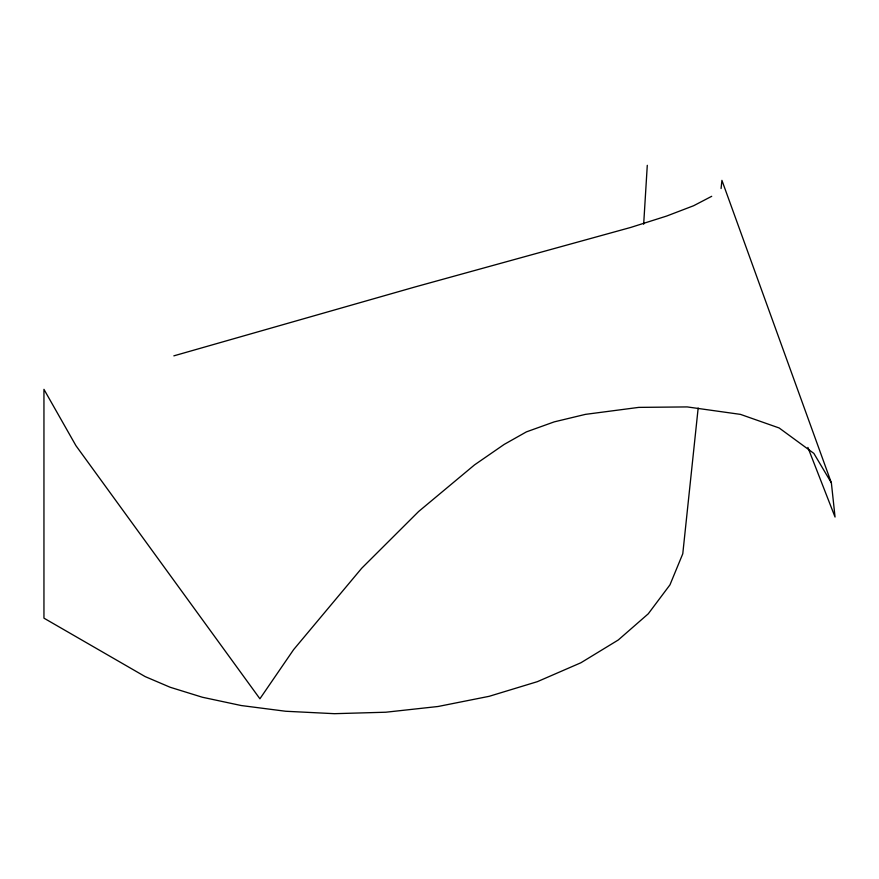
<?xml version="1.0" encoding="UTF-8"?>
<svg xmlns="http://www.w3.org/2000/svg" width="879" height="879" viewBox="0 0 879 879"><rect width="100%" height="100%" fill="white"/><g stroke="black" fill="none" stroke-linecap="round" stroke-linejoin="round"><path stroke-width="1.32" d="M643.67 224.233L647.285 165.318M698.168 408.032L682.774 553.781L669.952 584.865L648.252 613.817L618.267 639.989L580.898 662.766L537.366 681.664L489.174 696.311L438.039 706.496L385.815 712.221L334.416 713.682L285.653 711.254L241.187 705.529L202.379 697.245L170.152 687.257L145.145 676.588L43.95 618.157L43.95 389.342L75.968 445.719L259.909 698.783L293.619 649.625L361.687 568.263L418.635 511.501L474.528 464.892L504.205 444.4L526.411 431.875L554.22 421.876L585.414 414.372L638.758 407.384L687.224 406.922L740.481 414.383L779.157 427.974L813.855 453.388L831.369 482.846L835.05 517.039L807.889 447.433M721.077 188.535L721.923 180.36L831.369 482.846M711.715 196.303L693.652 205.719L666.601 216.069L630.672 227.452L415.031 286.961L173.844 355.852"/></g></svg>
